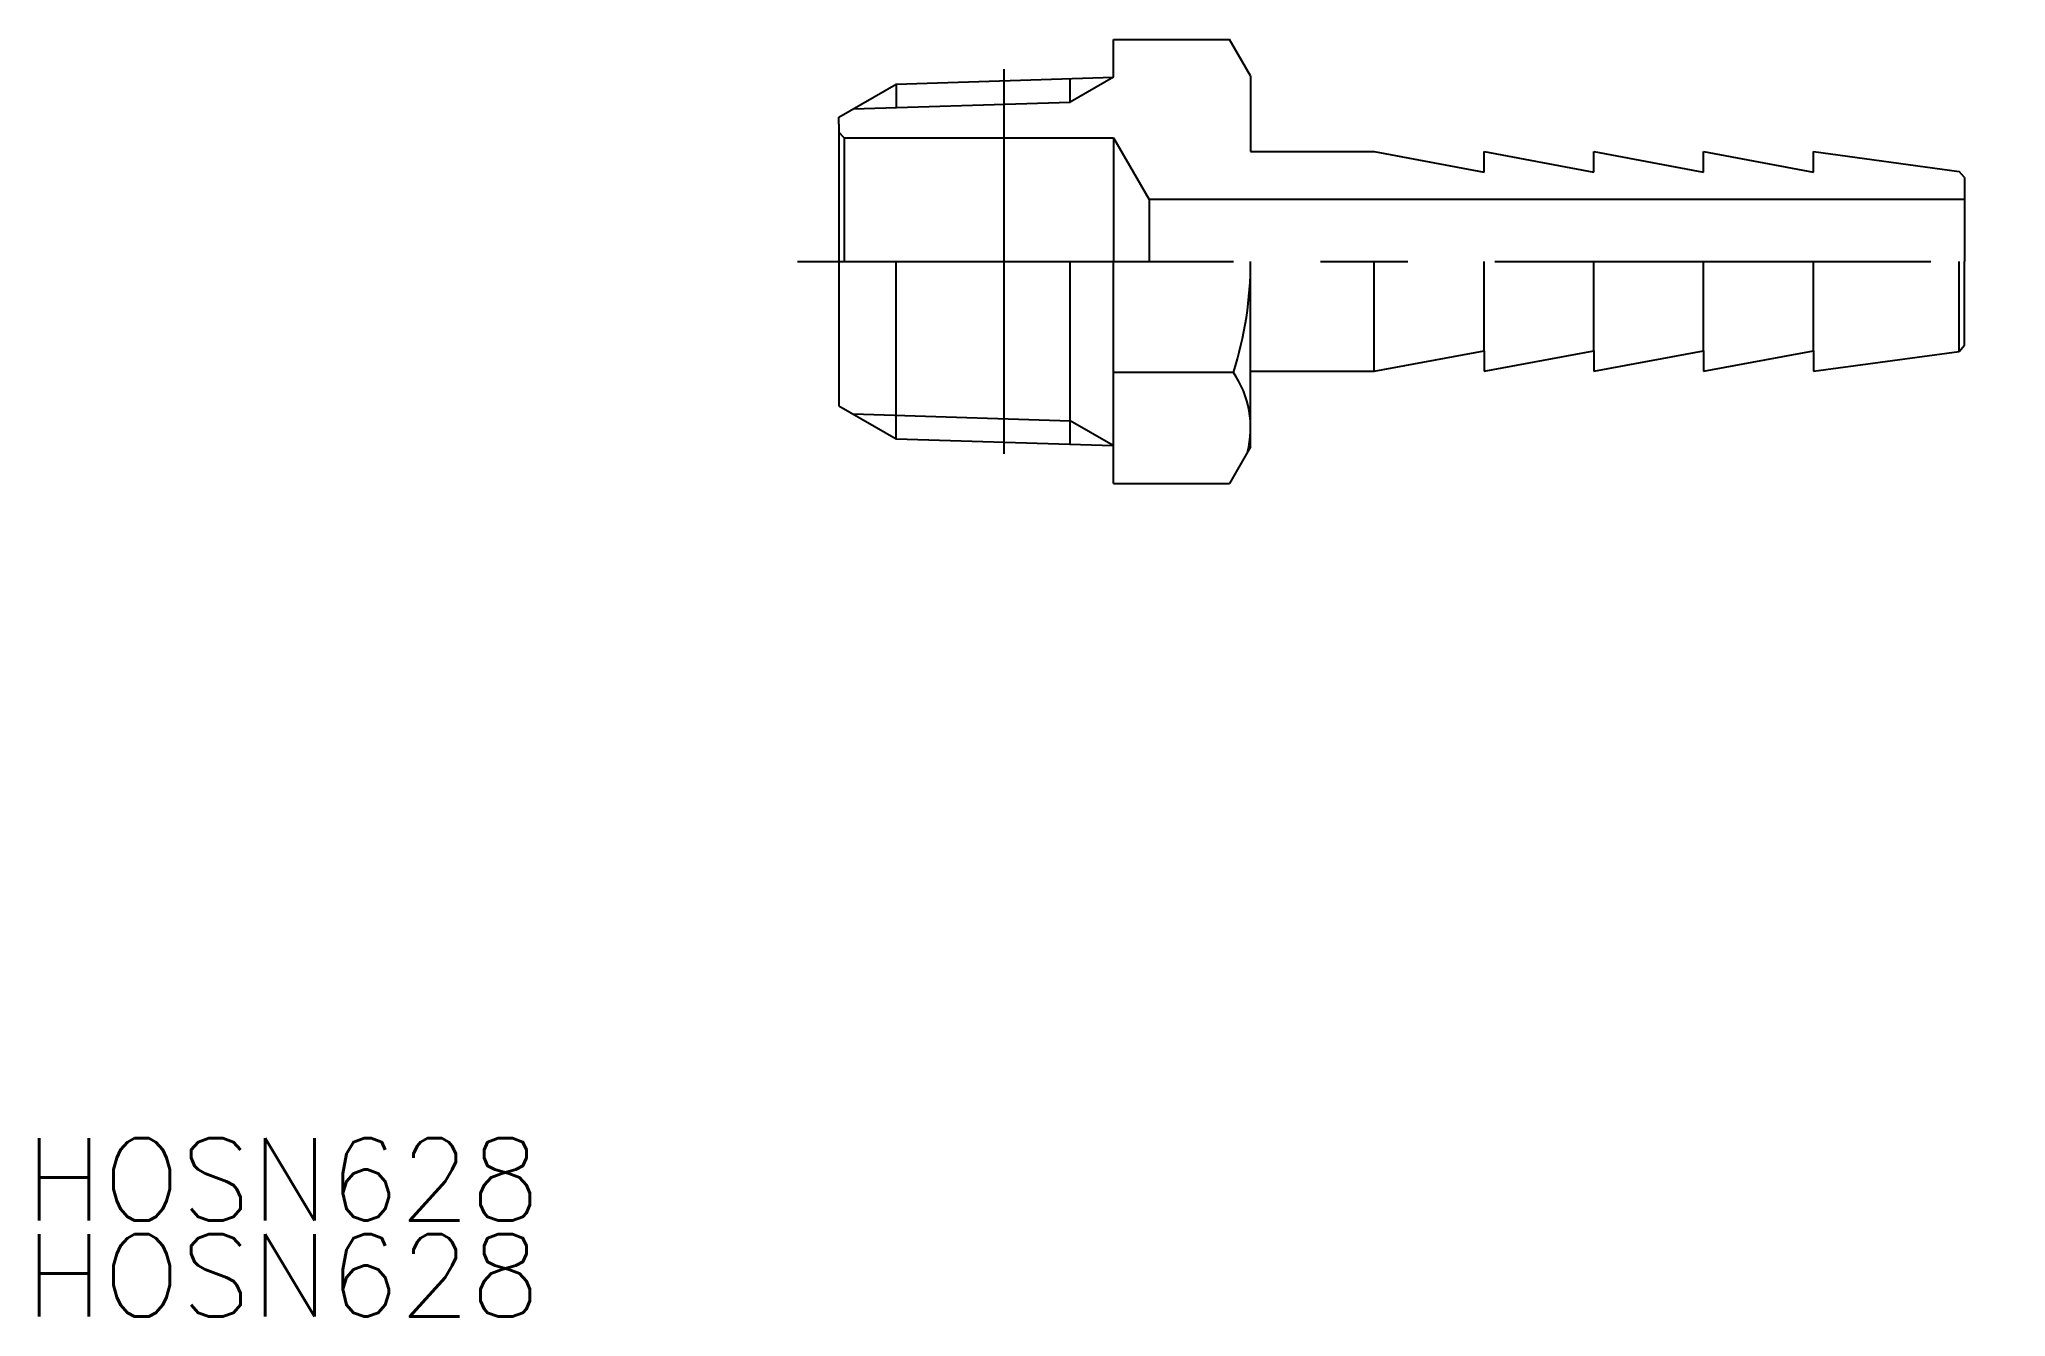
# Model space of a CAD drawing. Extents: x 0 to 296, y 0 to 268.
# Drawn here: x 224.3 to 295.9, y 221.4 to 267.9 of the extents above; entities outside this region: 1.
import ezdxf

# ---------------------------------------------------------------- set-up
doc = ezdxf.new("R2010")
doc.units = 0
doc.header["$LTSCALE"] = 0.5
doc.linetypes.add('CENTER', pattern=[50.8, 31.75, -6.35, 6.35, -6.35])
doc.layers.get('0').update_dxf_attribs({"linetype": 'CONTINUOUS'})
doc.layers.add('CENTER', color=1, linetype='CENTER')
doc.styles.get("Standard").update_dxf_attribs({"font": 'txt.shx', "bigfont": '@extfont2.shx'})

msp = doc.modelspace()

# ---------------------------------------------------------------- linework, layer by layer
for p, q in [((263.371, 267.938), (267.602, 267.938)), ((263.371, 266.558), (263.371, 267.938)), ((268.371, 266.605), (267.602, 267.938)), ((261.799, 265.653), (261.799, 266.509)), ((268.371, 266.605), (268.371, 263.855)), ((255.46, 266.311), (255.46, 265.455)), ((253.371, 264.855), (253.371, 265.105)), ((253.371, 264.855), (253.371, 259.855)), ((253.571, 264.355), (253.371, 264.555)), ((253.571, 264.355), (253.571, 259.855)), ((253.571, 264.355), (263.371, 264.355)), ((263.371, 264.355), (264.67, 262.105)), ((263.371, 264.355), (263.371, 259.855)), ((268.371, 263.855), (272.871, 263.855)), ((272.871, 263.855), (276.871, 263.105)), ((276.871, 263.855), (280.871, 263.105)), ((276.871, 263.105), (276.871, 263.855)), ((276.871, 263.855), (276.871, 263.855)), ((280.871, 263.855), (284.871, 263.105)), ((280.871, 263.105), (280.871, 263.855)), ((284.871, 263.855), (288.871, 263.105)), ((284.871, 263.105), (284.871, 263.855)), ((288.871, 263.855), (294.173, 263.132)), ((288.871, 263.105), (288.871, 263.855)), ((294.371, 262.905), (294.173, 263.132)), ((294.371, 262.905), (294.371, 259.855)), ((253.371, 259.855), (253.371, 254.605)), ((255.46, 253.399), (255.46, 259.855)), ((261.799, 253.201), (261.799, 259.855)), ((263.371, 251.772), (263.371, 259.855)), ((268.371, 253.105), (268.371, 259.855)), ((272.871, 255.855), (272.871, 259.855)), ((276.871, 256.605), (276.871, 259.855)), ((280.871, 256.605), (280.871, 259.855)), ((284.871, 256.605), (284.871, 259.855)), ((288.871, 256.605), (288.871, 259.855)), ((294.173, 256.578), (294.173, 259.855)), ((294.371, 256.805), (294.371, 259.855)), ((272.871, 255.855), (276.871, 256.605)), ((276.871, 255.855), (280.871, 256.605)), ((276.871, 256.605), (276.871, 255.855)), ((280.871, 255.855), (284.871, 256.605)), ((280.871, 256.605), (280.871, 255.855)), ((284.871, 255.855), (288.871, 256.605)), ((284.871, 256.605), (284.871, 255.855)), ((288.871, 256.605), (288.871, 255.855)), ((288.871, 255.855), (294.173, 256.578)), ((294.173, 256.578), (294.371, 256.805)), ((267.746, 255.814), (263.371, 255.814)), ((268.371, 255.855), (272.871, 255.855)), ((276.871, 255.855), (276.871, 255.855)), ((268.371, 253.105), (267.602, 251.772)), ((263.371, 251.772), (267.602, 251.772))]:
    msp.add_line(p, q)
at = {"color": 7, "linetype": 'CONTINUOUS'}
for p, q in [((255.46, 266.311), (263.371, 266.558)), ((253.371, 265.105), (255.46, 266.311)), ((294.371, 262.105), (264.67, 262.105)), ((264.67, 262.105), (264.67, 259.855)), ((253.371, 254.605), (255.46, 253.399)), ((255.46, 253.399), (263.368, 253.152))]:
    msp.add_line(p, q, dxfattribs=at)
at = {"color": 3, "linetype": 'CONTINUOUS'}
for p, q in [((263.371, 266.558), (261.799, 265.653)), ((253.892, 265.406), (261.799, 265.653)), ((253.892, 254.304), (261.799, 254.057)), ((263.368, 253.152), (261.799, 254.057))]:
    msp.add_line(p, q, dxfattribs=at)
for centre, radius, start, end in [((254.997, 259.855), 13.375, 342.41205, 0), ((264.793, 253.793), 3.578, 345.81649, 34.38425)]:
    msp.add_arc(centre, radius, start, end)
msp.add_point((0, 0))
at = {"layer": 'CENTER', "color": 1, "linetype": 'CENTER'}
for p, q in [((259.381, 266.855), (259.381, 252.855)), ((251.871, 259.855), (295.871, 259.855))]:
    msp.add_line(p, q, dxfattribs=at)

# ---------------------------------------------------------------- texts
at = {"color": 7, "linetype": 'CONTINUOUS'}
for p in [(223.738, 224.943), (223.738, 221.448)]:
    msp.add_text('HOSN628', height=3, dxfattribs=at).set_placement(p)

doc.saveas('drawing.dxf')
